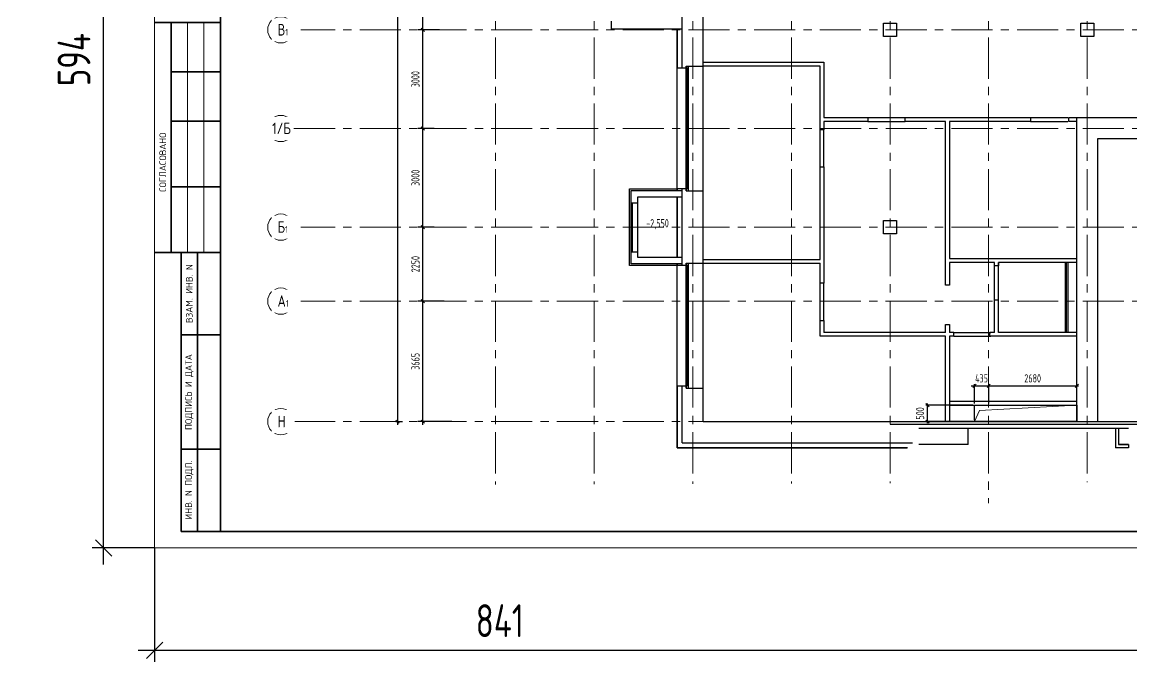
# Model space of a CAD drawing. Header units: millimetres. Extents: x 0 to 8967983, y -224399 to 13801.
# Drawn here: x 33192 to 66949, y -224399 to -204948 of the extents above; entities that cross this region are included whole.
import ezdxf
from ezdxf import colors
from ezdxf.entities.mleader import LeaderData, LeaderLine
from ezdxf.math import Vec2, Vec3

# ---------------------------------------------------------------- set-up
doc = ezdxf.new("R2010")
doc.units = ezdxf.units.MM
doc.header["$LTSCALE"] = 10
doc.linetypes.add('CENTER', pattern=[2, 1.25, -0.25, 0.25, -0.25])
for name, color, linetype, lineweight in [('013', 7, 'Continuous', 13), ('АР_Оси', 142, 'Continuous', 9), ('АР_Оси размеры', 142, 'Continuous', 9)]:
    doc.layers.add(name, color=color, linetype=linetype, lineweight=lineweight)
for name, color, linetype in [('АР_новое окно', 160, 'Continuous'), ('Архитектура', 251, 'Continuous'), ('М_проемы ОВ нч', 210, 'Continuous')]:
    doc.layers.add(name, color=color, linetype=linetype)
doc.layers.get('0').off()
doc.layers.get('0').freeze()
doc.styles.add('GOST', font='isocpeur.TTF')
doc.styles.add('ISOCPEUR', font='isocpeur.TTF', dxfattribs={"width": 0.7})
doc.styles.add('БДА100', font='romand.shx', dxfattribs={"width": 0.7})
doc.styles.add('ГОСТ 2.304', font='isocpeur.TTF', dxfattribs={"width": 0.7})
doc.dimstyles.new('БДА1', dxfattribs={"dimtxt": 2, "dimasz": 1, "dimexe": 0.7, "dimexo": 0, "dimgap": 0.8, "dimtad": 1, "dimdec": 0, "dimrnd": 1, "dimzin": 0, "dimdsep": 46, "dimtxsty": 'БДА100', "dimblk": 'OBLIQUE', "dimcen": 2, "dimdle": 1, "dimadec": 0, "dimazin": 0, "dimtfac": 1, "dimtdec": 0, "dimtmove": 1, "dimatfit": 3, "dimldrblk": 'NONE', "dimfxl": 0.7, "dimtolj": 1, "dimtzin": 0, "dimlwd": -1, "dimlwe": -1, "dimarcsym": 0})
doc.dimstyles.new('СПДС', dxfattribs={"dimscale": 100, "dimtxt": 2.5, "dimasz": 1, "dimexe": 1.5, "dimexo": 0, "dimgap": 1, "dimtad": 1, "dimdec": 0, "dimrnd": 5, "dimtxsty": 'ГОСТ 2.304', "dimblk": 'OBLIQUE', "dimcen": 2.5, "dimdle": 1, "dimadec": 0, "dimazin": 2, "dimtfac": 0.75, "dimtdec": 0, "dimtmove": 1, "dimatfit": 3, "dimfxl": 1, "dimtolj": 1, "dimarcsym": 1})

# ---------------------------------------------------------------- blocks, each defined once
blk = doc.blocks.new('_Oblique')
at = {"color": 0, "linetype": 'ByBlock', "lineweight": -2}
blk.add_line((-0.5, -0.5), (0.5, 0.5), dxfattribs=at)
blk = doc.blocks.new('*D393')
at = {"layer": 'Defpoints', "color": 0, "ltscale": 100, "transparency": 16777216}
for p in [(45381, -213431), (46030, -213431), (46259, -217096)]:
    blk.add_point(p, dxfattribs=at)
at = {"layer": 'АР_Оси размеры', "color": 0, "lineweight": -2, "ltscale": 100, "transparency": 16777216}
for p, q in [((45381, -217196), (45381, -213331)), ((46030, -213431), (45231, -213431)), ((46259, -217096), (45231, -217096))]:
    blk.add_line(p, q, dxfattribs=at)
at = {"layer": 'АР_Оси размеры', "color": 0, "lineweight": -2, "ltscale": 100, "transparency": 16777216, "xscale": 100, "yscale": 100, "zscale": 100}
for p, rotation in [((45381, -213431), 90), ((45381, -217096), 270)]:
    blk.add_blockref('_Oblique', p, dxfattribs=dict(at, rotation=rotation))
at = {"layer": 'АР_Оси размеры', "color": 0, "ltscale": 100, "transparency": 16777216, "insert": (45156, -215263), "char_height": 250, "attachment_point": 5, "rotation": 90, "style": 'ГОСТ 2.304'}
blk.add_mtext('\\A1;3665', dxfattribs=at)
blk = doc.blocks.new('*D394')
at = {"layer": 'Defpoints', "color": 0, "ltscale": 100, "transparency": 16777216}
for p in [(45381, -211181), (45723, -211181), (46030, -213431)]:
    blk.add_point(p, dxfattribs=at)
at = {"layer": 'АР_Оси размеры', "color": 0, "lineweight": -2, "ltscale": 100, "transparency": 16777216}
for p, q in [((45723, -211181), (45231, -211181)), ((45381, -213531), (45381, -211081)), ((46030, -213431), (45231, -213431))]:
    blk.add_line(p, q, dxfattribs=at)
at = {"layer": 'АР_Оси размеры', "color": 0, "lineweight": -2, "ltscale": 100, "transparency": 16777216, "xscale": 100, "yscale": 100, "zscale": 100}
for p, rotation in [((45381, -211181), 90), ((45381, -213431), 270)]:
    blk.add_blockref('_Oblique', p, dxfattribs=dict(at, rotation=rotation))
at = {"layer": 'АР_Оси размеры', "color": 0, "ltscale": 100, "transparency": 16777216, "insert": (45156, -212306), "char_height": 250, "attachment_point": 5, "rotation": 90, "style": 'ГОСТ 2.304'}
blk.add_mtext('\\A1;2250', dxfattribs=at)
blk = doc.blocks.new('*D395')
at = {"layer": 'Defpoints', "color": 0, "ltscale": 100, "transparency": 16777216}
for p in [(45381, -208181), (45723, -208181), (45723, -211181)]:
    blk.add_point(p, dxfattribs=at)
at = {"layer": 'АР_Оси размеры', "color": 0, "lineweight": -2, "ltscale": 100, "transparency": 16777216}
for p, q in [((45723, -208181), (45231, -208181)), ((45381, -211281), (45381, -208081)), ((45723, -211181), (45231, -211181))]:
    blk.add_line(p, q, dxfattribs=at)
at = {"layer": 'АР_Оси размеры', "color": 0, "lineweight": -2, "ltscale": 100, "transparency": 16777216, "xscale": 100, "yscale": 100, "zscale": 100}
for p, rotation in [((45381, -208181), 90), ((45381, -211181), 270)]:
    blk.add_blockref('_Oblique', p, dxfattribs=dict(at, rotation=rotation))
at = {"layer": 'АР_Оси размеры', "color": 0, "ltscale": 100, "transparency": 16777216, "insert": (45156, -209681), "char_height": 250, "attachment_point": 5, "rotation": 90, "style": 'ГОСТ 2.304'}
blk.add_mtext('\\A1;3000', dxfattribs=at)
blk = doc.blocks.new('*D396')
at = {"layer": 'Defpoints', "color": 0, "ltscale": 100, "transparency": 16777216}
for p in [(45381, -205181), (45890, -205181), (45723, -208181)]:
    blk.add_point(p, dxfattribs=at)
at = {"layer": 'АР_Оси размеры', "color": 0, "lineweight": -2, "ltscale": 100, "transparency": 16777216}
for p, q in [((45890, -205181), (45231, -205181)), ((45381, -208281), (45381, -205081)), ((45723, -208181), (45231, -208181))]:
    blk.add_line(p, q, dxfattribs=at)
at = {"layer": 'АР_Оси размеры', "color": 0, "lineweight": -2, "ltscale": 100, "transparency": 16777216, "xscale": 100, "yscale": 100, "zscale": 100}
for p, rotation in [((45381, -205181), 90), ((45381, -208181), 270)]:
    blk.add_blockref('_Oblique', p, dxfattribs=dict(at, rotation=rotation))
at = {"layer": 'АР_Оси размеры', "color": 0, "ltscale": 100, "transparency": 16777216, "insert": (45156, -206681), "char_height": 250, "attachment_point": 5, "rotation": 90, "style": 'ГОСТ 2.304'}
blk.add_mtext('\\A1;3000', dxfattribs=at)
blk = doc.blocks.new('*D397')
at = {"layer": 'Defpoints', "color": 0, "ltscale": 100, "transparency": 16777216}
for p in [(45381, -200681), (45944, -200681), (45890, -205181)]:
    blk.add_point(p, dxfattribs=at)
at = {"layer": 'АР_Оси размеры', "color": 0, "lineweight": -2, "ltscale": 100, "transparency": 16777216}
for p, q in [((45944, -200681), (45231, -200681)), ((45381, -205281), (45381, -200581)), ((45890, -205181), (45231, -205181))]:
    blk.add_line(p, q, dxfattribs=at)
at = {"layer": 'АР_Оси размеры', "color": 0, "lineweight": -2, "ltscale": 100, "transparency": 16777216, "xscale": 100, "yscale": 100, "zscale": 100}
for p, rotation in [((45381, -200681), 90), ((45381, -205181), 270)]:
    blk.add_blockref('_Oblique', p, dxfattribs=dict(at, rotation=rotation))
at = {"layer": 'АР_Оси размеры', "color": 0, "ltscale": 100, "transparency": 16777216, "insert": (45156, -202931), "char_height": 250, "attachment_point": 5, "rotation": 90, "style": 'ГОСТ 2.304'}
blk.add_mtext('\\A1;4500', dxfattribs=at)
blk = doc.blocks.new('*D376')
at = {"layer": 'Defpoints', "color": 0, "ltscale": 100, "transparency": 16777216}
for p in [(44554, -169181), (44554, -217096), (44610, -217096)]:
    blk.add_point(p, dxfattribs=at)
at = {"layer": 'АР_Оси размеры', "color": 0, "lineweight": -2, "ltscale": 100, "transparency": 16777216}
for p, q in [((44610, -169081), (44610, -217196)), ((44554, -169181), (44760, -169181)), ((44554, -217096), (44760, -217096))]:
    blk.add_line(p, q, dxfattribs=at)
at = {"layer": 'АР_Оси размеры', "color": 0, "lineweight": -2, "ltscale": 100, "transparency": 16777216, "xscale": 100, "yscale": 100, "zscale": 100}
for p, rotation in [((44610, -169181), 90), ((44610, -217096), 270)]:
    blk.add_blockref('_Oblique', p, dxfattribs=dict(at, rotation=rotation))
at = {"layer": 'АР_Оси размеры', "color": 0, "ltscale": 100, "transparency": 16777216, "insert": (44385, -193138), "char_height": 250, "attachment_point": 5, "rotation": 90, "style": 'ГОСТ 2.304'}
blk.add_mtext('\\A1;47915', dxfattribs=at)
blk = doc.blocks.new('*U115')
at = {"layer": 'АР_новое окно', "lineweight": 20}
for p, q in [((0, 3800), (-70, 3800)), ((0, 0), (-70, 0))]:
    blk.add_line(p, q, dxfattribs=at)
at = {"layer": 'АР_новое окно'}
for p, q in [((-70, 3800), (-70, 0)), ((-70, 0), (-70, 3800)), ((0, 3730), (-70, 3730)), ((-35, 3730), (-35, 70)), ((0, 3800), (0, 0)), ((0, 70), (-70, 70))]:
    blk.add_line(p, q, dxfattribs=at)
blk = doc.blocks.new('_DOTSMALL')
at = {"color": 0, "linetype": 'ByBlock', "const_width": 0.5}
blk.add_lwpolyline([(-0.0625, 0, 1), (0.0625, 0, 1)], format="xyb", close=True, dxfattribs=at)
blk = doc.blocks.new('*D328')
at = {"layer": '013', "color": 0, "linetype": 'ByBlock', "lineweight": -2, "transparency": 16777216}
for p, q in [((62109, -216593), (60682, -216593)), ((60732, -217146), (60732, -216543)), ((62109, -217096), (60682, -217096))]:
    blk.add_line(p, q, dxfattribs=at)
at = {"layer": 'Defpoints', "color": 0, "linetype": 'ByBlock', "transparency": 16777216}
for p in [(60732, -216593), (62159, -216593), (62159, -217096)]:
    blk.add_point(p, dxfattribs=at)
at = {"layer": '013', "color": 0, "linetype": 'ByBlock', "lineweight": -2, "transparency": 16777216, "xscale": 100, "yscale": 100, "zscale": 100}
for p, rotation in [((60732, -216593), 90), ((60732, -217096), 270)]:
    blk.add_blockref('_Oblique', p, dxfattribs=dict(at, rotation=rotation))
at = {"layer": '013', "color": 0, "linetype": 'ByBlock', "transparency": 16777216, "insert": (60507, -216845), "char_height": 250, "attachment_point": 5, "rotation": 90, "style": 'ГОСТ 2.304'}
blk.add_mtext('\\A1;500', dxfattribs=at)
blk = doc.blocks.new('*D329')
at = {"layer": '013', "color": 0, "linetype": 'ByBlock', "lineweight": -2, "transparency": 16777216}
for p, q in [((62544, -216004), (65323, -216004)), ((62594, -216543), (62594, -215954)), ((65273, -216543), (65273, -215954))]:
    blk.add_line(p, q, dxfattribs=at)
at = {"layer": 'Defpoints', "color": 0, "linetype": 'ByBlock', "transparency": 16777216}
for p in [(65273, -216004), (62594, -216593), (65273, -216593)]:
    blk.add_point(p, dxfattribs=at)
at = {"layer": '013', "color": 0, "linetype": 'ByBlock', "lineweight": -2, "transparency": 16777216, "xscale": 100, "yscale": 100, "zscale": 100, "rotation": 180}
blk.add_blockref('_Oblique', (62594, -216004), dxfattribs=at)
at = {"layer": '013', "color": 0, "linetype": 'ByBlock', "lineweight": -2, "transparency": 16777216, "xscale": 100, "yscale": 100, "zscale": 100}
blk.add_blockref('_Oblique', (65273, -216004), dxfattribs=at)
at = {"layer": '013', "color": 0, "linetype": 'ByBlock', "transparency": 16777216, "insert": (63933, -215779), "char_height": 250, "attachment_point": 5, "style": 'ГОСТ 2.304'}
blk.add_mtext('\\A1;2680', dxfattribs=at)
blk = doc.blocks.new('*D452')
at = {"layer": '013', "color": 0, "linetype": 'ByBlock', "lineweight": -2, "transparency": 16777216}
for p, q in [((62059, -216004), (62694, -216004)), ((62159, -216543), (62159, -215954)), ((62594, -216543), (62594, -215954))]:
    blk.add_line(p, q, dxfattribs=at)
at = {"layer": 'Defpoints', "color": 0, "linetype": 'ByBlock', "transparency": 16777216}
for p in [(62594, -216004), (62159, -216593), (62594, -216593)]:
    blk.add_point(p, dxfattribs=at)
at = {"layer": '013', "color": 0, "linetype": 'ByBlock', "lineweight": -2, "transparency": 16777216, "xscale": 100, "yscale": 100, "zscale": 100, "rotation": 180}
blk.add_blockref('_Oblique', (62159, -216004), dxfattribs=at)
at = {"layer": '013', "color": 0, "linetype": 'ByBlock', "lineweight": -2, "transparency": 16777216, "xscale": 100, "yscale": 100, "zscale": 100}
blk.add_blockref('_Oblique', (62594, -216004), dxfattribs=at)
at = {"layer": '013', "color": 0, "linetype": 'ByBlock', "transparency": 16777216, "insert": (62376, -215779), "char_height": 250, "attachment_point": 5, "style": 'ГОСТ 2.304'}
blk.add_mtext('\\A1;435', dxfattribs=at)
blk = doc.blocks.new('*D523')
at = {"layer": '013', "color": 0, "linetype": 'ByBlock', "lineweight": -2, "transparency": 16777216}
for p, q in [((47977, -6031), (47977, -6736)), ((47015, -6131), (47015, -6736)), ((48077, -6586), (46915, -6586)), ((70484, -206746), (69623, -206746)), ((69773, -206646), (69773, -207946)), ((70362, -207846), (69623, -207846))]:
    blk.add_line(p, q, dxfattribs=at)
at = {"layer": 'Defpoints', "color": 0, "linetype": 'ByBlock', "transparency": 16777216}
for p in [(47977, -6031), (47015, -6131), (47015, -6586), (70484, -206746), (69773, -207846), (70362, -207846)]:
    blk.add_point(p, dxfattribs=at)
at = {"layer": '013', "color": 0, "linetype": 'ByBlock', "lineweight": -2, "transparency": 16777216, "xscale": 100, "yscale": 100, "zscale": 100}
for p, rotation in [((47015, -6586), 180), ((69773, -206746), 90), ((69773, -207846), 270)]:
    blk.add_blockref('_Oblique', p, dxfattribs=dict(at, rotation=rotation))
blk.add_blockref('_Oblique', (47977, -6586), dxfattribs=at)
at = {"layer": '013', "color": 0, "linetype": 'ByBlock', "transparency": 16777216, "insert": (47496, -6361), "char_height": 250, "attachment_point": 5, "style": 'ГОСТ 2.304'}
blk.add_mtext('\\A1;960', dxfattribs=at)
at = {"layer": '013', "color": 0, "linetype": 'ByBlock', "transparency": 16777216, "insert": (69548, -207296), "char_height": 250, "attachment_point": 5, "rotation": 90, "style": 'ГОСТ 2.304'}
blk.add_mtext('\\A1;1100', dxfattribs=at)
blk = doc.blocks.new('*D535')
at = {"layer": 'Defpoints', "color": 0, "transparency": 16777216}
for p, q in [((0, 0), (0, -34.62)), ((841, 0), (841, -34.62)), ((-5, -31.12), (846, -31.12))]:
    blk.add_line(p, q, dxfattribs=at)
for p in [(0, 0), (841, 0), (841, -31.12)]:
    blk.add_point(p, dxfattribs=at)
at = {"layer": 'Defpoints', "color": 0, "transparency": 16777216, "xscale": 5, "yscale": 5, "zscale": 5, "rotation": 180}
blk.add_blockref('_Oblique', (0, -31.12), dxfattribs=at)
at = {"layer": 'Defpoints', "color": 0, "transparency": 16777216, "xscale": 5, "yscale": 5, "zscale": 5}
blk.add_blockref('_Oblique', (841, -31.12), dxfattribs=at)
at = {"layer": 'Defpoints', "color": 0, "lineweight": 0, "transparency": 16777216, "insert": (105, -22.12), "char_height": 10, "attachment_point": 5, "style": 'БДА100'}
blk.add_mtext('\\A1;841', dxfattribs=at)
blk = doc.blocks.new('_None')
blk = doc.blocks.new('*D536')
at = {"layer": 'Defpoints', "color": 0, "transparency": 16777216}
for p, q in [((-15.52, -5), (-15.52, 599)), ((0, 594), (-19.02, 594)), ((0, 0), (-19.02, 0))]:
    blk.add_line(p, q, dxfattribs=at)
for p in [(-15.52, 594), (0, 594), (0, 0)]:
    blk.add_point(p, dxfattribs=at)
at = {"layer": 'Defpoints', "color": 0, "transparency": 16777216, "xscale": 5, "yscale": 5, "zscale": 5}
for p, rotation in [((-15.52, 594), 90), ((-15.52, 0), 270)]:
    blk.add_blockref('_Oblique', p, dxfattribs=dict(at, rotation=rotation))
at = {"layer": 'Defpoints', "color": 0, "lineweight": 0, "transparency": 16777216, "insert": (-24.52, 148.5), "char_height": 10, "attachment_point": 5, "rotation": 90, "style": 'БДА100'}
blk.add_mtext('\\A1;594', dxfattribs=at)
blk = doc.blocks.new('*U534')
at = {"color": 44, "lineweight": 20, "ltscale": 10}
for p, q in [((0, 594), (0, 0)), ((0, 0), (841, 0))]:
    blk.add_line(p, q, dxfattribs=at)
at = {"color": 137, "lineweight": 35, "ltscale": 10}
for p, q in [((20, 589), (20, 5)), ((0, 159.8), (20, 159.8)), ((5, 89.8), (5, 159.8)), ((5, 144.8), (20, 144.8)), ((5, 129.8), (20, 129.8)), ((5, 109.8), (20, 109.8)), ((0, 89.8), (20, 89.8)), ((8.04, 89.8), (8.04, 5)), ((13.02, 89.8), (13.02, 5)), ((8.04, 64.8), (20, 64.8)), ((8.04, 30), (20, 30)), ((8.04, 5), (836, 5))]:
    blk.add_line(p, q, dxfattribs=at)
at = {"color": 44, "lineweight": 13}
for p, q in [((10, 89.8), (10, 159.8)), ((15, 89.8), (15, 159.8))]:
    blk.add_line(p, q, dxfattribs=at)
at = {"color": 0, "lineweight": 13, "char_height": 2.0408, "attachment_point": 5, "rotation": 90, "style": 'GOST'}
for s, insert, width in [('СОГЛАСОВАНО', (2.49, 117.3), 55), ('ВЗАМ. ИНВ. N', (10.53, 77.3), 25), ('ПОДПИСЬ И ДАТА', (10.53, 47.4), 34.7978), ('ИНВ. N ПОДЛ.', (10.53, 17.6), 24.8009)]:
    blk.add_mtext(s, dxfattribs=dict(at, insert=insert, width=width))
at = {"color": 44, "lineweight": 13, "style": 'GOST', "oblique": 10, "width": 0.8}
for tag in ['ФОРМАТВЕРТ', 'ФОРМАТГОРИЗ']:
    blk.add_attdef(tag, (789.98, 1.6), '', height=2, dxfattribs=at)
at = {"layer": 'Defpoints', "color": 251, "lineweight": 0}
dim = blk.add_linear_dim(base=(-15.52, 594), p1=(0, 0), p2=(0, 594), angle=90, dimstyle='БДА1', override={"dimscale": 5}, dxfattribs=at)
dim.commit()
dim.dimension.update_dxf_attribs({"geometry": '*D536', "text_midpoint": (-15.52, 148.5), "dimtype": 160})
dim = blk.add_linear_dim(base=(841, -31.12), p1=(0, 0), p2=(841, 0), dimstyle='БДА1', override={"dimscale": 5}, dxfattribs=at)
dim.commit()
dim.dimension.update_dxf_attribs({"geometry": '*D535', "text_midpoint": (105, -31.12), "dimtype": 160})

msp = doc.modelspace()

# ---------------------------------------------------------------- linework, layer by layer
at = {"layer": '013', "color": 1, "linetype": 'ByBlock'}
msp.add_lwpolyline([(62159.4, -217095.9), (62313.5, -216761.1), (65273.3, -216593.5)], dxfattribs=at)
at = {"layer": 'АР_Оси', "linetype": 'CENTER', "ltscale": 100}
for p, q in [((47593.5, -165418.4), (47593.5, -219008.4)), ((50593.5, -165418.4), (50593.5, -218996.8)), ((53593.5, -165418.4), (53593.5, -218985.3)), ((56593.5, -165418.4), (56593.5, -218973.7)), ((59593.5, -165418.4), (59593.5, -218962.2)), ((62593.5, -165418.4), (62593.5, -219574)), ((65593.5, -165418.4), (65593.5, -218939.1)), ((41459.8, -205180.9), (80327.1, -205180.9)), ((41459.8, -211180.9), (80327.1, -211180.9)), ((41459.8, -213430.9), (80327.1, -213430.9)), ((41459.8, -217095.9), (80327.1, -217095.9))]:
    msp.add_line(p, q, dxfattribs=at)
at = {"layer": 'АР_Оси', "ltscale": 0.5}
for centre in [(41059.8, -205180.9), (41059.8, -208180.9), (41059.8, -211180.9), (41059.8, -213430.9), (41059.8, -217095.9)]:
    msp.add_circle(centre, 400, dxfattribs=at)
at = {"layer": 'Архитектура', "lineweight": 25, "transparency": 33554684}
for p, q in [((53273.3, -206345.9), (53273.3, -204660.9)), ((53913.3, -206280.9), (53913.3, -204660.9)), ((51116.3, -205162.6), (51115.2, -204912.6)), ((53273.3, -205162.6), (51115.2, -205162.6)), ((53113.3, -210065.7), (53113.3, -205162.6)), ((53123.3, -206345.9), (53123.3, -205162.6)), ((53392.2, -206345.9), (53273.3, -206345.9)), ((53392.2, -206280.9), (53913.3, -206280.9)), ((53392.2, -206280.9), (53913.3, -206280.9)), ((53392.2, -206280.9), (53913.3, -206280.9)), ((53392.2, -206345.9), (53392.2, -206280.9)), ((53392.2, -210080.9), (53392.2, -206280.9)), ((53913.3, -210080.9), (53913.3, -206280.9)), ((58918.5, -207845.9), (60048.6, -207846.1)), ((63869.7, -207845.9), (64999.7, -207846.1)), ((65273.3, -207845.9), (67453.5, -207845.9)), ((65273.3, -217095.9), (65273.3, -207845.9)), ((57463.7, -209347), (57463.9, -208217)), ((57583.2, -209346.9), (57583.7, -208216.9)), ((58918.6, -207965.9), (60048.6, -207966.3)), ((63869.8, -207965.9), (64999.8, -207966.3)), ((65913.3, -208485.9), (67453.5, -208485.9)), ((65913.3, -217095.9), (65913.3, -208485.9)), ((53113.3, -212095.8), (53113.3, -210265.7)), ((53123.3, -210065.7), (53123.3, -210015.9)), ((53123.3, -212095.8), (53123.3, -210265.7)), ((53273.3, -212345.9), (53273.3, -210015.9)), ((53392.2, -210015.9), (53273.3, -210015.9)), ((53392.2, -210080.9), (53392.2, -210015.9)), ((53392.2, -210080.9), (53913.3, -210080.9)), ((53392.2, -210080.9), (53913.3, -210080.9)), ((53913.3, -212280.9), (53913.3, -210080.9)), ((51913.3, -210438.1), (51913.3, -211939.5)), ((53113.3, -211730.9), (53113.3, -210630.9)), ((53123.3, -211730.9), (53123.3, -210630.9)), ((53113.3, -217895.9), (53113.3, -212295.9)), ((53123.3, -212345.9), (53123.3, -212295.9)), ((53392.2, -212280.9), (53913.3, -212280.9)), ((53392.2, -212280.9), (53913.3, -212280.9)), ((53392.2, -212345.9), (53392.2, -212280.9)), ((53392.2, -216080.9), (53392.2, -212280.9)), ((53913.3, -216080.9), (53913.3, -212280.9)), ((62769.9, -213388.9), (62770.1, -212258.8)), ((62889.4, -213388.8), (62889.9, -212258.8)), ((53392.2, -212345.9), (53273.3, -212345.9)), ((57463.6, -214019.7), (57463.9, -212889.7)), ((57583.1, -214019.6), (57583.6, -212889.6)), ((61531.3, -214380.8), (62661.3, -214381.1)), ((61531.4, -214500.8), (62661.4, -214501.3)), ((53123.3, -217885.9), (53123.3, -216015.9)), ((53273.3, -217735.9), (53273.3, -216015.9)), ((53392.2, -216015.9), (53273.3, -216015.9)), ((53392.2, -216080.9), (53392.2, -216015.9)), ((53392.2, -216080.9), (53913.3, -216080.9)), ((53392.2, -216080.9), (53913.3, -216080.9)), ((53913.3, -217095.9), (53913.3, -216080.9)), ((53913.3, -217095.9), (68709, -217095.9)), ((60473.5, -217295.9), (66848.5, -217295.9)), ((61973.5, -217795.5), (61973.5, -217295.9)), ((66448.5, -217300.9), (66448.5, -217895.5)), ((66548.5, -217299.6), (66548.5, -217795.5)), ((53113.3, -217895.9), (60113.5, -217895.9)), ((53123.3, -217885.9), (60123.5, -217885.9)), ((53273.3, -217735.9), (60273.5, -217735.9)), ((61973.5, -217795.5), (60473.5, -217795.5)), ((66448.5, -217895.5), (66448.5, -217895.5)), ((66848.5, -217895.5), (66448.5, -217895.5)), ((66548.5, -217795.5), (66848.5, -217795.5)), ((66848.5, -217795.5), (66848.5, -217895.5))]:
    msp.add_line(p, q, dxfattribs=at)
for points in [[(59393.5, -204980.9), (59793.5, -204980.9), (59793.5, -205380.9), (59393.5, -205380.9)], [(65393.5, -204980.9), (65793.5, -204980.9), (65793.5, -205380.9), (65393.5, -205380.9)], [(51750.7, -210438.1), (51750.7, -211939.5), (51713.3, -211939.5), (51713.3, -210438.1)], [(59393.5, -210980.9), (59793.5, -210980.9), (59793.5, -211380.9), (59393.5, -211380.9)]]:
    msp.add_lwpolyline(points, close=True, dxfattribs=at)
for points in [[(53912.3, -206160.9), (57583.6, -206160.9)], [(57583.6, -206160.9), (57583.7, -207845.9)], [(53273.3, -206345.9), (53113.3, -206345.9)], [(57463.6, -206280.9), (53912.3, -206280.9)], [(57463.6, -208216.7), (57463.6, -206280.9)], [(57583.7, -207845.9), (58918.6, -207845.9)], [(58918.6, -207845.9), (58918.6, -207965.9)], [(60048.6, -207965.9), (60048.6, -207845.9)], [(60048.6, -207845.9), (63869.9, -207845.9)], [(63869.9, -207845.9), (63869.9, -207965.9)], [(65034.9, -207965.9), (65034.9, -207845.9)], [(65034.9, -207845.9), (65273.3, -207845.9)], [(57583.6, -208216.7), (57463.6, -208216.7)], [(58918.6, -207965.9), (57583.7, -207965.9)], [(57583.7, -207965.9), (57583.7, -208216.7)], [(61281, -207965.9), (60048.6, -207965.9)], [(61281, -212940.9), (61281, -207965.9)], [(63869.9, -207965.9), (61401, -207965.9)], [(61401, -207965.9), (61401, -212138.8)], [(65273.3, -207965.9), (65034.9, -207965.9)], [(71038.1, -208402.2), (71038.1, -208402.2), (71038.1, -217184.5), (59593.5, -217184.5)], [(57464.5, -212160.9), (57463.6, -209346.7)], [(57463.6, -209346.7), (57583.6, -209346.7)], [(57583.6, -209346.7), (57583.6, -212889.6)], [(53113.3, -212345.9), (51663.2, -212345.7), (51663.4, -210015.7), (53113.3, -210015.9)], [(51713.3, -210438.1), (51713.4, -210065.7), (53273.3, -210065.7)], [(51913.3, -210265.7), (51913.3, -210438.1)], [(53273.3, -210265.7), (51913.3, -210265.8)], [(53273.3, -210015.9), (53113.3, -210015.9)], [(51713.3, -210438), (51913.3, -210438.1)], [(51713.3, -210438.1), (51913.3, -210438.1)], [(53273.3, -212295.9), (51713.2, -212295.7), (51713.2, -211939.5)], [(51913.3, -211939.5), (51713.2, -211939.5)], [(51913.3, -211939.5), (51713.2, -211939.5)], [(51913.2, -211939.5), (51913.2, -212095.8), (53273.3, -212095.8)], [(53913.3, -212160.9), (57464.5, -212160.9)], [(53913.3, -212280.9), (57463, -212280.9)], [(57463.6, -212889.6), (57463, -212280.9)], [(61401, -212138.8), (65273.3, -212138.8)], [(61401, -212258.8), (61401, -212940.9)], [(62769.9, -212258.8), (61401, -212258.8)], [(62769.9, -212358.9), (62769.9, -212258.8)], [(65273.3, -212258.8), (62889.9, -212258.8)], [(62889.9, -212258.8), (62889.9, -212258.8)], [(62889.9, -212258.8), (62889.9, -212358.9)], [(64927.5, -214380.8), (64928.3, -212258.8)], [(64953.3, -212258.8), (64952.5, -214380.8)], [(65003.3, -212258.8), (65002.5, -214380.8)], [(53273.3, -212345.9), (53113.3, -212345.9)], [(62889.9, -212358.9), (62769.9, -212358.9)], [(57583.6, -212889.6), (57463.6, -212889.6)], [(61401, -212940.9), (61281, -212940.9)], [(62769.9, -213388.8), (62889.9, -213388.9)], [(62769.9, -214380.8), (62769.9, -213388.8)], [(62889.9, -214380.8), (62889.9, -213388.9)], [(57463.6, -214500.8), (57463.6, -214019.6)], [(57463.6, -214019.6), (57583.6, -214019.6)], [(57583.6, -214019.6), (57583.6, -214380.8)], [(61281, -214380.8), (61281, -214140.9)], [(61281, -214140.9), (61401, -214140.9)], [(61401, -214140.9), (61401, -214380.8)], [(61281, -214500.8), (57463.6, -214500.8)], [(61281, -214380.8), (57583.6, -214380.8)], [(61281, -217095.8), (61281, -214500.8)], [(61531.4, -214380.8), (61401, -214380.8)], [(61401, -214500.8), (61401, -216508.5)], [(61531.4, -214500.8), (61401, -214500.8)], [(61531.4, -214500.8), (61531.4, -214380.8)], [(62631.4, -214500.8), (62631.4, -214380.8)], [(62769.9, -214380.8), (62631.4, -214380.8)], [(65273.3, -214500.8), (62631.4, -214500.8)], [(65273.3, -214380.8), (62889.9, -214380.8)], [(53273.3, -216015.9), (53113.3, -216015.9)], [(61401, -216473.5), (65273.3, -216473.5)], [(61401, -216508.5), (61401, -217095.9)], [(61401, -216593.5), (65273.3, -216593.5)], [(66848.5, -217795.5), (66548.5, -217795.5)]]:
    msp.add_lwpolyline(points, dxfattribs=at)
at = {"layer": 'М_проемы ОВ нч', "color": 1, "linetype": 'ByBlock', "lineweight": 30}
msp.add_lwpolyline([(65273.3, -217095.9), (62159.4, -217095.9), (62159.4, -216593.5), (65273.3, -216593.5)], close=True, dxfattribs=at)

# ---------------------------------------------------------------- block references
at = {"layer": 'Архитектура', "lineweight": 25, "transparency": 33554684, "xscale": -1, "rotation": 180}
for p in [(53462.2, -206280.9), (53462.2, -212280.9)]:
    msp.add_blockref('*U115', p, dxfattribs=at)

# ---------------------------------------------------------------- dimensions: what is measured, and where the dimension line sits
at = {"layer": '013', "color": 1, "linetype": 'ByBlock'}
dim = msp.add_linear_dim(base=(47015.2, -6585.6), p1=(47977.1, -6030.5), p2=(47015.2, -6130.5), dimstyle='СПДС', dxfattribs=at)
dim.commit()
dim.dimension.update_dxf_attribs({"geometry": '*D523', "text_midpoint": (47496.2, -6360.6)})
dim = msp.add_linear_dim(base=(69773.4, -207845.8), p1=(70483.9, -206745.8), p2=(70362, -207845.8), angle=90, dimstyle='СПДС', dxfattribs=at)
dim.commit()
dim.dimension.update_dxf_attribs({"geometry": '*D523', "text_midpoint": (69548.4, -207295.8)})
dim = msp.add_linear_dim(base=(62593.5, -216003.9), p1=(62159.4, -216593.5), p2=(62593.5, -216593.5), dimstyle='СПДС', override={"dimexe": 0.5, "dimexo": 0.5}, dxfattribs=at)
dim.commit()
dim.dimension.update_dxf_attribs({"geometry": '*D452', "text_midpoint": (62376.5, -216003.9), "dimtype": 160})
dim = msp.add_linear_dim(base=(65273.3, -216003.9), p1=(62593.5, -216593.5), p2=(65273.3, -216593.5), dimstyle='СПДС', override={"dimasz": 1, "dimexe": 0.5, "dimexo": 0.5, "dimrnd": 5, "dimdle": 0.5}, dxfattribs=at)
dim.commit()
dim.dimension.update_dxf_attribs({"geometry": '*D329', "text_midpoint": (63933.4, -215778.9)})
dim = msp.add_linear_dim(base=(60732.4, -216593.5), p1=(62159.4, -217095.9), p2=(62159.4, -216593.5), angle=90, dimstyle='СПДС', override={"dimasz": 1, "dimexe": 0.5, "dimexo": 0.5, "dimrnd": 5, "dimdle": 0.5}, dxfattribs=at)
dim.commit()
dim.dimension.update_dxf_attribs({"geometry": '*D328', "text_midpoint": (60732.4, -216844.7), "dimtype": 160})
at = {"layer": 'АР_Оси размеры', "ltscale": 100}
for base, p1, p2, picture, middle in [((44610.2, -217095.9), (44554.4, -169180.9), (44554.4, -217095.9), '*D376', (44385.2, -193138.4)), ((45380.8, -200680.9), (45889.7, -205180.9), (45943.7, -200680.9), '*D397', (45155.8, -202930.9)), ((45380.8, -205180.9), (45722.7, -208180.9), (45889.7, -205180.9), '*D396', (45155.8, -206680.9)), ((45380.8, -208180.9), (45722.7, -211180.9), (45722.7, -208180.9), '*D395', (45155.8, -209680.9)), ((45380.8, -211180.9), (46029.6, -213430.9), (45722.7, -211180.9), '*D394', (45155.8, -212305.9)), ((45380.8, -213430.9), (46259.5, -217095.9), (46029.6, -213430.9), '*D393', (45155.8, -215263.4))]:
    dim = msp.add_linear_dim(base=base, p1=p1, p2=p2, angle=90, dimstyle='СПДС', dxfattribs=at)
    dim.commit()
    dim.dimension.update_dxf_attribs({"geometry": picture, "text_midpoint": middle})

# ---------------------------------------------------------------- next in the draw order: texts
at = {"layer": 'АР_Оси', "char_height": 350, "width": 528.82, "attachment_point": 1, "line_spacing_factor": 1.149209, "style": 'ГОСТ 2.304', "bg_fill": 2}
for s, insert in [('{\\W0.8;В\\H0.57143x;1}', (40959.9, -205003.1)), ('{\\W0.8;1/Б}', (40795, -208003.1)), ('{\\W0.8;Б\\H0.57143x;1}', (40959.9, -211003.1)), ('{\\W0.8;А\\H0.57143x;1}', (40959.9, -213253.1))]:
    msp.add_mtext(s, dxfattribs=dict(at, insert=insert))
at = {"layer": 'АР_Оси', "insert": (40959.9, -216918.1), "char_height": 350, "attachment_point": 1, "line_spacing_factor": 1.149209, "style": 'ГОСТ 2.304', "bg_fill": 2}
msp.add_mtext('{\\W0.8;Н}', dxfattribs=at)

# ---------------------------------------------------------------- next in the draw order: linework, layer by layer
at = {"layer": 'АР_Оси', "linetype": 'CENTER', "ltscale": 100}
msp.add_line((41460.6, -208180.9), (80327.1, -208180.9), dxfattribs=at)

# ---------------------------------------------------------------- next in the draw order: block references
at = {"layer": '013', "xscale": 100, "yscale": 100, "zscale": 100}
msp.add_blockref('*U534', (37220.8, -220936.9), dxfattribs=at)

# ---------------------------------------------------------------- next in the draw order: leaders
at = {"layer": 'Архитектура', "lineweight": 25, "transparency": 33554684}
ml = msp.add_multileader_mtext('Standard', dxfattribs=at)
ml.set_content('-2,550', color=256, style='ISOCPEUR')
ml.set_leader_properties(color=256, linetype='Continuous', lineweight=-1)
ml.set_arrow_properties(name='DOTSMALL')
ml.build(insert=Vec2(0, 0))
ml.multileader.update_dxf_attribs({"has_text_frame": 1, "text_left_attachment_type": 4, "text_right_attachment_type": 4, "dogleg_length": 100, "arrow_head_size": 180})
ctx = ml.context
ctx.base_point, ctx.char_height, ctx.arrow_head_size, ctx.landing_gap_size, ctx.plane_origin = Vec3(52128.4, -211270.9), 250, 180, 50, Vec3(53070, -212624.5)
ctx.left_attachment, ctx.right_attachment = 4, 4
notes = []
notes.append((ctx, [(0, (0, 0, 0), (0, 0), (1, 0), 1, [])]))
ctx.mtext.insert, ctx.mtext.width, ctx.mtext.defined_height, ctx.mtext.line_spacing_style, ctx.mtext.flow_direction = Vec3(52178.4, -210937.6), 599.198, 407.5, 2, 5
ml = msp.add_multileader_mtext('Standard', dxfattribs=at)
ml.set_content('Л.3', color=256, style='ISOCPEUR')
ml.set_leader_properties(color=256, linetype='Continuous', lineweight=-1)
ml.set_arrow_properties(name='DOTSMALL')
ml.build(insert=Vec2(0, 0))
ml.multileader.update_dxf_attribs({"has_text_frame": 1, "text_left_attachment_type": 4, "text_right_attachment_type": 4, "dogleg_length": 100, "arrow_head_size": 180})
ctx = ml.context
ctx.base_point, ctx.char_height, ctx.arrow_head_size, ctx.landing_gap_size, ctx.plane_origin = Vec3(73917.9, -204990.7), 250, 180, 50, Vec3(98695.6, -215170.2)
ctx.left_attachment, ctx.right_attachment = 4, 4
notes.append((ctx, [(0, (0, 0, 0), (0, 0), (1, 0), 1, [])]))
ctx.mtext.insert, ctx.mtext.width, ctx.mtext.line_spacing_style, ctx.mtext.flow_direction = Vec3(73967.9, -204657.4), 852.697, 2, 5
for ctx, leaders in notes:
    for number, flags, end, landing, length, lines in leaders:
        leader = LeaderData()
        leader.index, (leader.has_last_leader_line, leader.has_dogleg_vector, leader.attachment_direction) = number, flags
        leader.last_leader_point, leader.dogleg_vector, leader.dogleg_length = Vec3(end), Vec3(landing), length
        for number, points, colour, breaks in lines:
            line = LeaderLine()
            line.index, line.vertices, line.color, line.breaks = number, Vec3.list(points), colors.encode_raw_color(colour), breaks
            leader.lines.append(line)
        ctx.leaders.append(leader)

doc.saveas('drawing.dxf')
